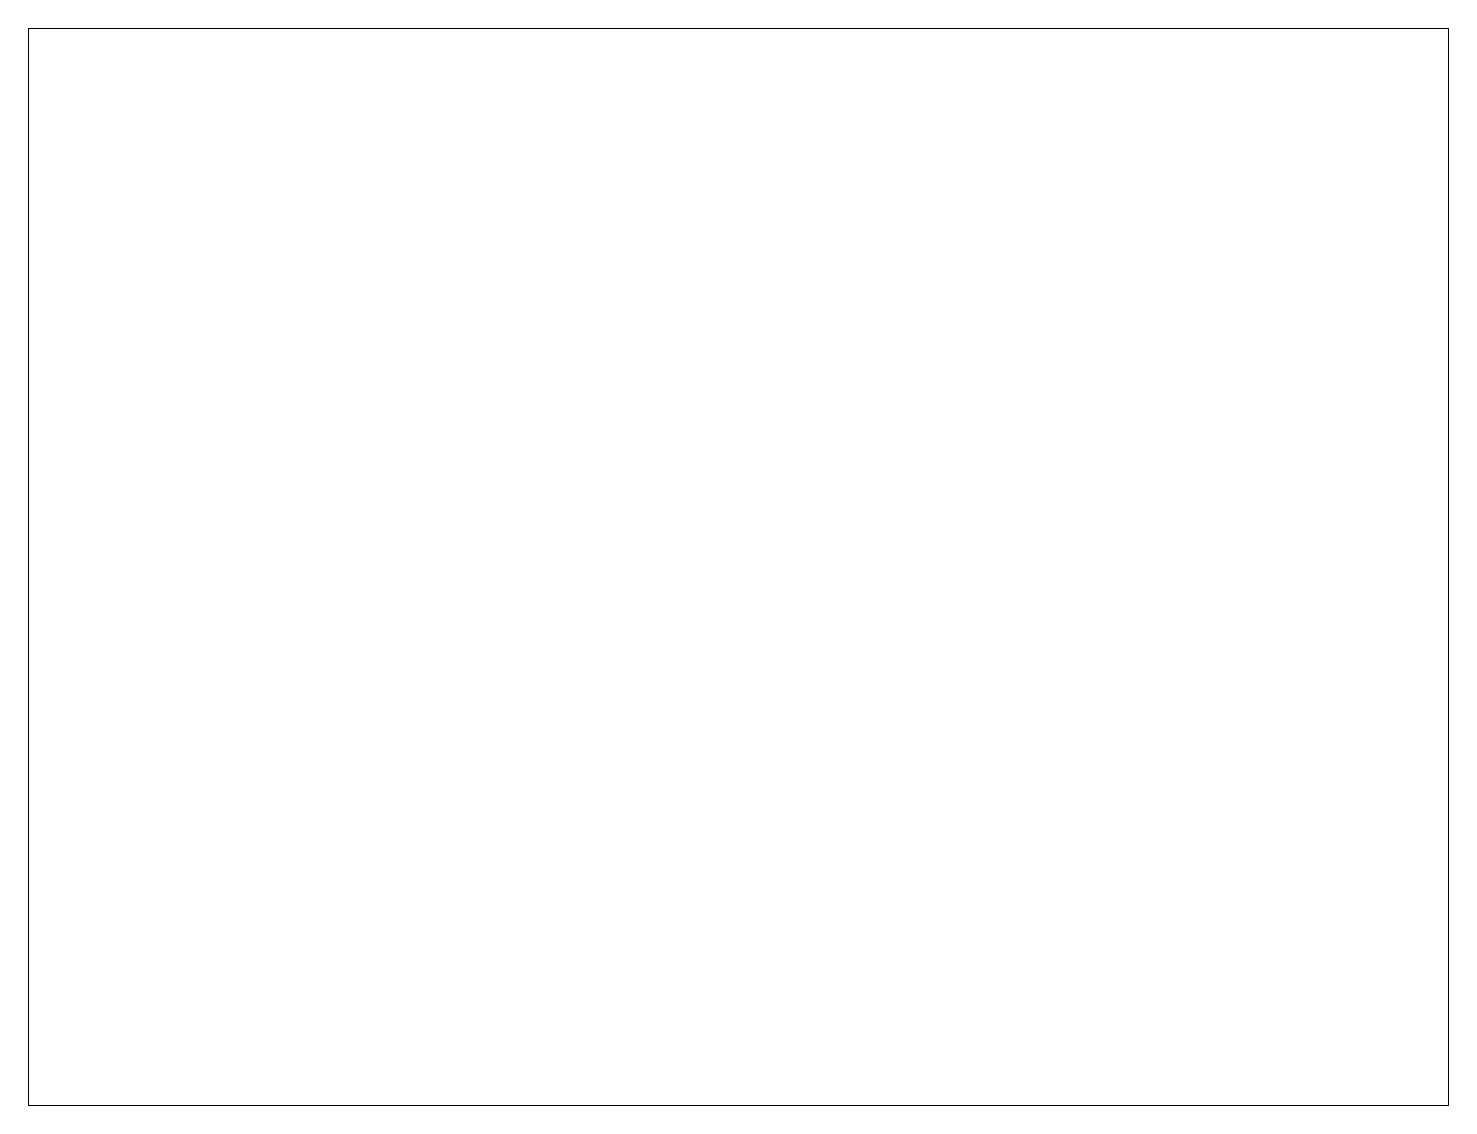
# Paper-space layout '布局1' of a CAD drawing. Header units: inches. Extents: x 26 to 231, y 20 to 176.
# The model-space entities are those that its viewports show. They can reach past a viewport. Long polylines and large blocks are cut down to what shows.
import ezdxf

# ---------------------------------------------------------------- set-up
doc = ezdxf.new("R2010")
doc.units = ezdxf.units.IN
doc.layers.add('细实线', color=7, linetype='Continuous', lineweight=9)

msp = doc.modelspace()

# ---------------------------------------------------------------- hatches: boundary and pattern name
at = {"layer": '细实线', "extrusion": (0, -1, 0)}
h = msp.add_hatch(color=256, dxfattribs=at)
h.dxf.hatch_style = 1
edge = h.paths.add_edge_path()
edge.add_spline(control_points=[(817.4, 151), (817.4, 150.7), (817.5, 150.3), (817.8, 149.5), (818.1, 149), (819, 148.2), (819.6, 147.9), (820.8, 147.3), (821.5, 147.1), (828, 146.9), (828.8, 146.8), (830.3, 147), (831, 147.1), (832.4, 147.6), (833, 147.9), (834, 148.7), (834.3, 149.1), (834.9, 150), (835, 150.5), (835, 151.5), (834.9, 151.9), (834.4, 152.9), (834, 153.3), (833, 154.1), (832.4, 154.4), (831.1, 154.9), (830.4, 155), (828.9, 155.2), (828.1, 155.2), (821.6, 154.9), (820.9, 154.7), (819.6, 154.2), (819.1, 153.8), (818.2, 153), (817.9, 152.6), (817.5, 151.8), (817.4, 151.4), (817.4, 151)], knot_values=[0, 0, 0, 0, 0.265288, 0.265288, 0.62388, 0.62388, 0.982472, 0.982472, 1.341065, 1.341065, 1.699657, 1.699657, 2.05825, 2.05825, 2.416842, 2.416842, 2.775435, 2.775435, 3.134027, 3.134027, 3.49262, 3.49262, 3.851212, 3.851212, 4.209804, 4.209804, 4.568397, 4.568397, 4.926989, 4.926989, 5.285582, 5.285582, 5.644174, 5.644174, 6.002767, 6.002767, 6.283185, 6.283185, 6.283185, 6.283185], degree=3, periodic=0)
edge = h.paths.add_edge_path()
edge.add_ellipse((828.7, 151), major_axis=(-6.49, 0), ratio=0.66622, start_angle=0, end_angle=360)
h = msp.add_hatch(color=256, dxfattribs=at)
h.dxf.hatch_style = 1
edge = h.paths.add_edge_path()
edge.add_arc((819.7, 151), 1.25, 23.4925, 336.5075)
edge.add_line((820.8, 150.5), (821.6, 150.5))
edge.add_arc((819.7, 151), 1.95, 14.8696, 345.1304, ccw=False)
edge.add_line((821.6, 151.5), (820.8, 151.5))
h = msp.add_hatch(color=256, dxfattribs=at)
h.dxf.hatch_style = 1
h.paths.add_polyline_path([(830.2, 149.7), (830.4, 149.4), (829.9, 149), (829.7, 149.3, -11.365578)])
h.paths.add_polyline_path([(829.8, 150.3), (829.6, 150.5), (829, 150.1), (829.2, 149.9, -7.234626)], flags=16)
h = msp.add_hatch(color=256, dxfattribs=at)
h.dxf.hatch_style = 1
edge = h.paths.add_edge_path()
edge.add_line((834, 151.5), (834.7, 151.5))
edge.add_arc((832.9, 151), 1.95, 14.8696, 345.1304)
edge.add_line((834.7, 150.5), (834, 150.5))
edge.add_arc((832.9, 151), 1.25, 23.4925, 336.5075, ccw=False)

psp = doc.layouts.new('布局1')

# ---------------------------------------------------------------- viewports
at = {"layer": '细实线', "view_target_point": (4412.45, 335.13)}
psp.add_viewport(center=(128.5, 97.5), size=(205.6, 156), view_center_point=(-3967.16, 423.08), view_height=1406.4487, dxfattribs=at)

doc.saveas('drawing.dxf')
